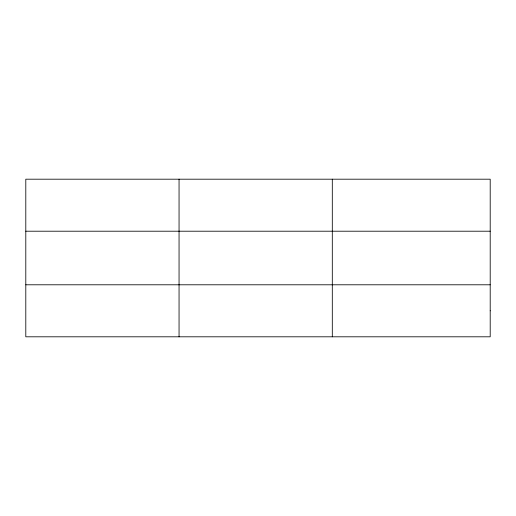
<?xml version="1.0" encoding="UTF-8"?>
<svg xmlns="http://www.w3.org/2000/svg" width="516" height="516" viewBox="0 0 516 516"><rect width="100%" height="100%" fill="white"/><g stroke="black" fill="none" stroke-linecap="round" stroke-linejoin="round"><path stroke-width="0.77" d="M179.052 179.194L179.052 336.806M332.304 179.194L332.304 336.806M25.8 231.207L490.2 231.207M25.8 284.793L490.2 284.793M490.2 310.8L490.2 336.806L25.8 336.806L25.8 179.194L490.2 179.194L490.2 310.8"/></g></svg>
